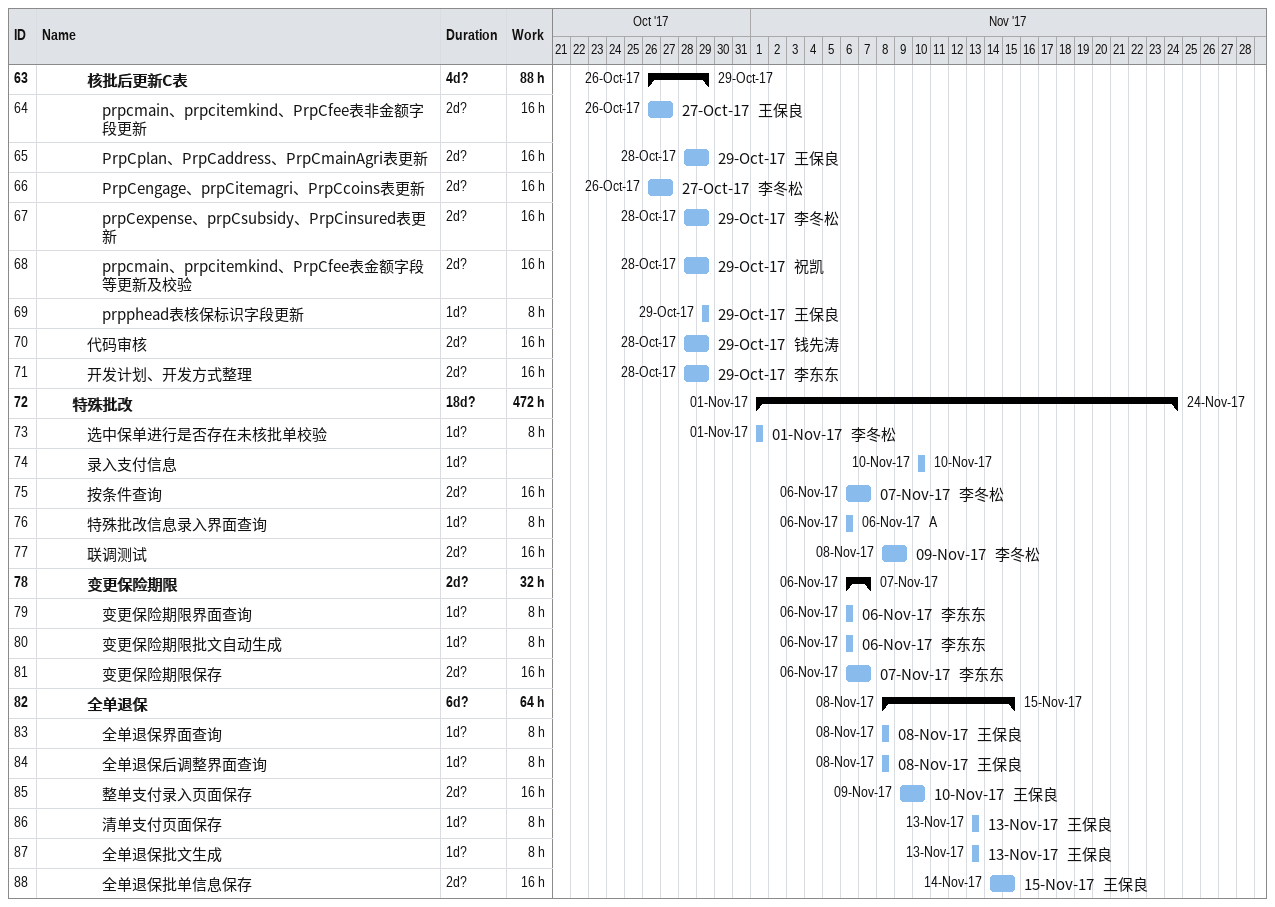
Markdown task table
| ID | Level | Task | Duration | Start | Finish | Resources | Work (h) |
|---|---|---|---|---|---|---|---|
| 63 | 4 | **核批后更新C表** | 4d? | 2017-10-26 | 2017-10-29 |  | 88 |
| 64 | 5 | prpcmain、prpcitemkind、PrpCfee表非金额字段更新 | 2d? | 2017-10-26 | 2017-10-27 | 王保良 | 16 |
| 65 | 5 | PrpCplan、PrpCaddress、PrpCmainAgri表更新 | 2d? | 2017-10-28 | 2017-10-29 | 王保良 | 16 |
| 66 | 5 | PrpCengage、prpCitemagri、PrpCcoins表更新 | 2d? | 2017-10-26 | 2017-10-27 | 李冬松 | 16 |
| 67 | 5 | prpCexpense、prpCsubsidy、PrpCinsured表更新 | 2d? | 2017-10-28 | 2017-10-29 | 李冬松 | 16 |
| 68 | 5 | prpcmain、prpcitemkind、PrpCfee表金额字段等更新及校验 | 2d? | 2017-10-28 | 2017-10-29 | 祝凯 | 16 |
| 69 | 5 | prpphead表核保标识字段更新 | 1d? | 2017-10-29 | 2017-10-29 | 王保良 | 8 |
| 70 | 4 | 代码审核 | 2d? | 2017-10-28 | 2017-10-29 | 钱先涛 | 16 |
| 71 | 4 | 开发计划、开发方式整理 | 2d? | 2017-10-28 | 2017-10-29 | 李东东 | 16 |
| 72 | 3 | **特殊批改** | 18d? | 2017-11-01 | 2017-11-24 |  | 472 |
| 73 | 4 | 选中保单进行是否存在未核批单校验 | 1d? | 2017-11-01 | 2017-11-01 | 李冬松 | 8 |
| 74 | 4 | 录入支付信息 | 1d? | 2017-11-10 | 2017-11-10 |  |  |
| 75 | 4 | 按条件查询 | 2d? | 2017-11-06 | 2017-11-07 | 李冬松 | 16 |
| 76 | 4 | 特殊批改信息录入界面查询 | 1d? | 2017-11-06 | 2017-11-06 | A | 8 |
| 77 | 4 | 联调测试 | 2d? | 2017-11-08 | 2017-11-09 | 李冬松 | 16 |
| 78 | 4 | **变更保险期限** | 2d? | 2017-11-06 | 2017-11-07 |  | 32 |
| 79 | 5 | 变更保险期限界面查询 | 1d? | 2017-11-06 | 2017-11-06 | 李东东 | 8 |
| 80 | 5 | 变更保险期限批文自动生成 | 1d? | 2017-11-06 | 2017-11-06 | 李东东 | 8 |
| 81 | 5 | 变更保险期限保存 | 2d? | 2017-11-06 | 2017-11-07 | 李东东 | 16 |
| 82 | 4 | **全单退保** | 6d? | 2017-11-08 | 2017-11-15 |  | 64 |
| 83 | 5 | 全单退保界面查询 | 1d? | 2017-11-08 | 2017-11-08 | 王保良 | 8 |
| 84 | 5 | 全单退保后调整界面查询 | 1d? | 2017-11-08 | 2017-11-08 | 王保良 | 8 |
| 85 | 5 | 整单支付录入页面保存 | 2d? | 2017-11-09 | 2017-11-10 | 王保良 | 16 |
| 86 | 5 | 清单支付页面保存 | 1d? | 2017-11-13 | 2017-11-13 | 王保良 | 8 |
| 87 | 5 | 全单退保批文生成 | 1d? | 2017-11-13 | 2017-11-13 | 王保良 | 8 |
| 88 | 5 | 全单退保批单信息保存 | 2d? | 2017-11-14 | 2017-11-15 | 王保良 | 16 |
